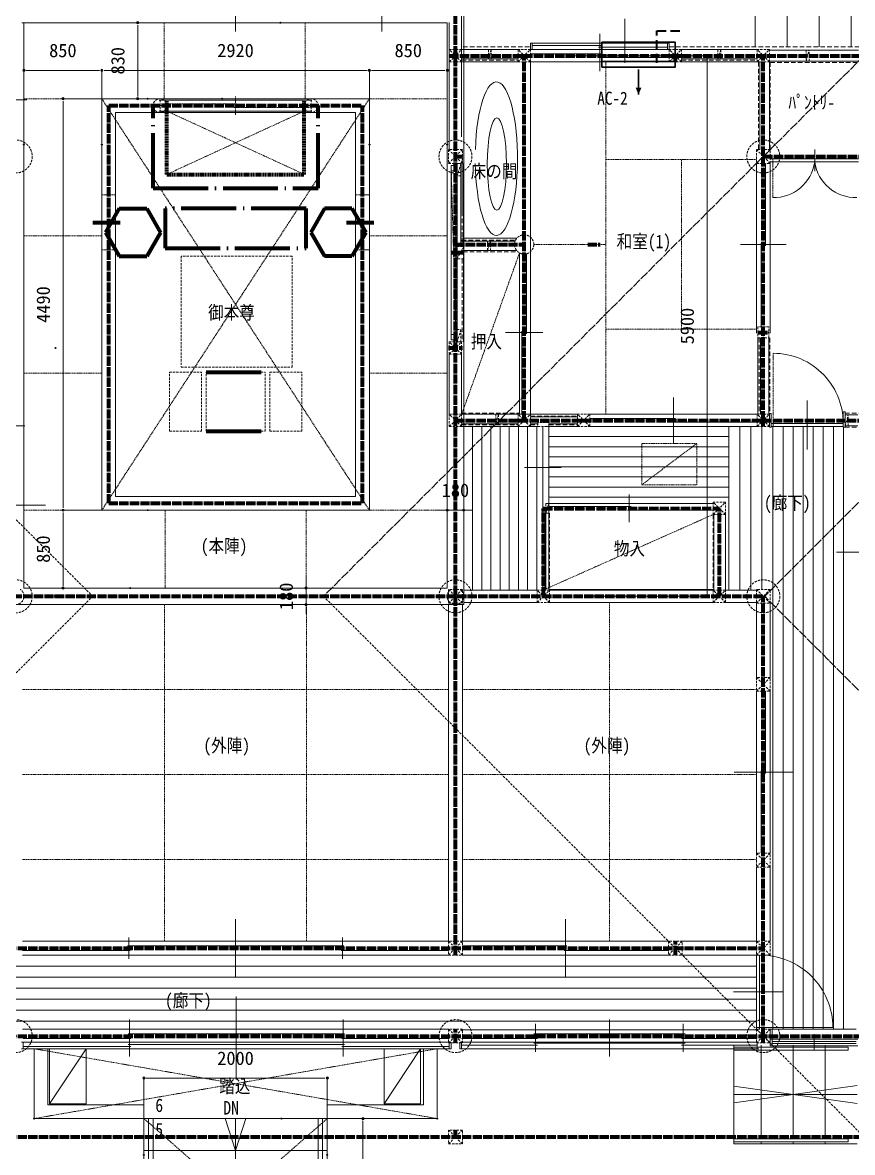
# Model space of a CAD drawing. Units: millimetres at full size. Extents: x -21029 to 20237, y -14043 to 14043.
# Drawn here: x -3823 to 5234, y -4640 to 7690 of the extents above; entities that cross this region are included whole.
import ezdxf
from ezdxf.enums import TextEntityAlignment as Align

# ---------------------------------------------------------------- set-up
doc = ezdxf.new("R2010")
doc.units = ezdxf.units.MM
doc.header["$LTSCALE"] = 50
doc.header["$PDMODE"] = 32
doc.header["$PDSIZE"] = 10
for name, pattern in [('DASHED2', [3, 2, -1]), ('DASHED_DOTTED', [9.25, 6, -1.5, 0.25, -1.5]), ('LONG_DASHED_DOTTED', [15.25, 12, -1.5, 0.25, -1.5]), ('USER1', [2.31, 2, -0.15, 0.01, -0.15]), ('USER12', [0.75, 0.5, -0.25]), ('USER13', [0.375, 0.25, -0.125]), ('USER14', [1.5, 1, -0.5])]:
    doc.linetypes.add(name, pattern=pattern)
for name, color, linetype, lineweight in [('0-2_KIJUN', 1, 'USER1', 80), ('0-3_KABE', 7, 'Continuous', 18), ('0-9_HARI', 7, 'Continuous', 15), ('0-C_TATEGU', 100, 'Continuous', 18), ('0-D_ZATU', 132, 'Continuous', 18), ('0-E_MOJI', 7, 'Continuous', 15), ('0-F_SETUBI', 7, 'Continuous', 18), ('1-0_KAGU', 7, 'Continuous', 18), ('1-1_SUNPO', 7, 'Continuous', 15), ('1-7_画層2', 7, 'DASHED_DOTTED', 80), ('1-8_LINE', 1, 'LONG_DASHED_DOTTED', 80), ('1-9_HASIRA', 7, 'USER12', 18), ('1-A_画層1', 7, 'USER12', 18), ('1-C_SIAGE', 7, 'USER14', 18), ('1-D_CONCRETE', 7, 'Continuous', 18), ('2-0_室内機', 6, 'Continuous', 30), ('2-2_冷媒配管', 3, 'Continuous', 20), ('2-3_ドレン配管', 5, 'DASHED2', 40), ('2-4_記号・文字', 6, 'Continuous', 30)]:
    doc.layers.add(name, color=color, linetype=linetype, lineweight=lineweight)
doc.layers.add('1-2_DEFPOINTS', color=7, linetype='Continuous')
doc.styles.add('ＭＳ ゴシック', font='')
doc.styles.get('ＭＳ ゴシック').set_extended_font_data('MS Gothic')

# ---------------------------------------------------------------- blocks, each defined once
blk = doc.blocks.new('_Dot')
at = {"layer": '0-9_HARI'}
for p, q in [((-0.5, 0), (-1, 0)), ((0.25, 0), (-0.25, 0))]:
    blk.add_line(p, q, dxfattribs=at)
blk.add_circle((0, 0), 0.25, dxfattribs=at)
blk = doc.blocks.new('D13')
at = {"layer": '1-1_SUNPO'}
for p, q in [((16410, 21270), (16410, 21580)), ((16460, 21580), (17210, 21580)), ((17260, 21270), (17260, 21580))]:
    blk.add_line(p, q, dxfattribs=at)
at = {"layer": '1-2_DEFPOINTS'}
for p in [(17260, 21580), (16410, 20770), (17260, 20770)]:
    blk.add_point(p, dxfattribs=at)
at = {"layer": '1-1_SUNPO', "xscale": 50, "yscale": 50, "rotation": 180}
blk.add_blockref('_Dot', (16410, 21580), dxfattribs=at)
at = {"layer": '1-1_SUNPO', "xscale": 50, "yscale": 50}
blk.add_blockref('_Dot', (17260, 21580), dxfattribs=at)
at = {"layer": '1-1_SUNPO', "style": 'ＭＳ ゴシック'}
blk.add_text('850', height=146.6, dxfattribs=at).set_placement((16685, 21680), align=Align.BOTTOM_LEFT)
blk = doc.blocks.new('D14')
at = {"layer": '1-1_SUNPO'}
for p, q in [((17260, 21270), (17260, 21580)), ((17310, 21580), (20130, 21580)), ((20180, 21270), (20180, 21580))]:
    blk.add_line(p, q, dxfattribs=at)
at = {"layer": '1-2_DEFPOINTS'}
for p in [(20180, 21580), (17260, 20770), (20180, 20770)]:
    blk.add_point(p, dxfattribs=at)
at = {"layer": '1-1_SUNPO', "xscale": 50, "yscale": 50, "rotation": 180}
blk.add_blockref('_Dot', (17260, 21580), dxfattribs=at)
at = {"layer": '1-1_SUNPO', "xscale": 50, "yscale": 50}
blk.add_blockref('_Dot', (20180, 21580), dxfattribs=at)
at = {"layer": '1-1_SUNPO', "style": 'ＭＳ ゴシック'}
blk.add_text('2920', height=146.6, dxfattribs=at).set_placement((18520, 21680), align=Align.BOTTOM_LEFT)
blk = doc.blocks.new('D15')
at = {"layer": '1-1_SUNPO'}
for p, q in [((20180, 21270), (20180, 21580)), ((20230, 21580), (20980, 21580)), ((21030, 21270), (21030, 21580))]:
    blk.add_line(p, q, dxfattribs=at)
at = {"layer": '1-2_DEFPOINTS'}
for p in [(21030, 21580), (20180, 20770), (21030, 20770)]:
    blk.add_point(p, dxfattribs=at)
at = {"layer": '1-1_SUNPO', "xscale": 50, "yscale": 50, "rotation": 180}
blk.add_blockref('_Dot', (20180, 21580), dxfattribs=at)
at = {"layer": '1-1_SUNPO', "xscale": 50, "yscale": 50}
blk.add_blockref('_Dot', (21030, 21580), dxfattribs=at)
at = {"layer": '1-1_SUNPO', "style": 'ＭＳ ゴシック'}
blk.add_text('850', height=146.6, dxfattribs=at).set_placement((20455, 21680), align=Align.BOTTOM_LEFT)
blk = doc.blocks.new('D16')
at = {"layer": '1-1_SUNPO'}
for p, q in [((17260, 16780), (16837.5, 16780)), ((16837.5, 15980), (16837.5, 16730)), ((17070, 15930), (16837.5, 15930))]:
    blk.add_line(p, q, dxfattribs=at)
at = {"layer": '1-2_DEFPOINTS'}
for p in [(16837.5, 16780), (17760, 16780), (17570, 15930)]:
    blk.add_point(p, dxfattribs=at)
at = {"layer": '1-1_SUNPO', "xscale": 50, "yscale": 50}
for p, rotation in [((16837.5, 16780), 90), ((16837.5, 15930), 270)]:
    blk.add_blockref('_Dot', p, dxfattribs=dict(at, rotation=rotation))
at = {"layer": '1-1_SUNPO', "style": 'ＭＳ ゴシック'}
blk.add_text('850', height=146.6, rotation=90, dxfattribs=at).set_placement((16737.5, 16205), align=Align.BOTTOM_LEFT)
blk = doc.blocks.new('D17')
at = {"layer": '1-1_SUNPO'}
for p, q in [((17260, 21270), (16837.5, 21270)), ((16837.5, 16830), (16837.5, 21220)), ((17260, 16780), (16837.5, 16780))]:
    blk.add_line(p, q, dxfattribs=at)
at = {"layer": '1-2_DEFPOINTS'}
for p in [(16837.5, 21270), (17760, 21270), (17760, 16780)]:
    blk.add_point(p, dxfattribs=at)
at = {"layer": '1-1_SUNPO', "xscale": 50, "yscale": 50}
for p, rotation in [((16837.5, 21270), 90), ((16837.5, 16780), 270)]:
    blk.add_blockref('_Dot', p, dxfattribs=dict(at, rotation=rotation))
at = {"layer": '1-1_SUNPO', "style": 'ＭＳ ゴシック'}
blk.add_text('4490', height=146.6, rotation=90, dxfattribs=at).set_placement((16737.5, 18825), align=Align.BOTTOM_LEFT)
blk = doc.blocks.new('D18')
at = {"layer": '1-1_SUNPO'}
for p, q in [((18708.66, 22100), (17651.16, 22100)), ((17651.16, 21320), (17651.16, 22050)), ((18073.66, 21270), (17651.16, 21270))]:
    blk.add_line(p, q, dxfattribs=at)
at = {"layer": '1-2_DEFPOINTS'}
for p in [(17651.16, 22100), (19208.66, 22100), (18573.66, 21270)]:
    blk.add_point(p, dxfattribs=at)
at = {"layer": '1-1_SUNPO', "xscale": 50, "yscale": 50}
for p, rotation in [((17651.16, 22100), 90), ((17651.16, 21270), 270)]:
    blk.add_blockref('_Dot', p, dxfattribs=dict(at, rotation=rotation))
at = {"layer": '1-1_SUNPO', "style": 'ＭＳ ゴシック'}
blk.add_text('830', height=146.6, rotation=90, dxfattribs=at).set_placement((17551.16, 21535), align=Align.BOTTOM_LEFT)
blk = doc.blocks.new('D33')
at = {"layer": '1-1_SUNPO'}
for p, q in [((16520, 9640), (16520, 8981)), ((16320, 9100), (16320, 8981)), ((16270, 8981), (16220, 8981)), ((16320, 8981), (16520, 8981)), ((16570, 8981), (16620, 8981))]:
    blk.add_line(p, q, dxfattribs=at)
at = {"layer": '1-2_DEFPOINTS'}
for p in [(16520, 10140), (16320, 9600), (16520, 8981)]:
    blk.add_point(p, dxfattribs=at)
at = {"layer": '1-1_SUNPO', "xscale": 50, "yscale": 50}
blk.add_blockref('_Dot', (16320, 8981), dxfattribs=at)
at = {"layer": '1-1_SUNPO', "xscale": 50, "yscale": 50, "rotation": 180}
blk.add_blockref('_Dot', (16520, 8981), dxfattribs=at)
at = {"layer": '1-1_SUNPO', "style": 'ＭＳ ゴシック'}
blk.add_text('200', height=146.6, dxfattribs=at).set_placement((16270, 9081), align=Align.BOTTOM_LEFT)
blk = doc.blocks.new('D34')
at = {"layer": '1-1_SUNPO'}
for p, q in [((16520, 9640), (16520, 8981)), ((20920, 9640), (20920, 8981)), ((16570, 8981), (20870, 8981))]:
    blk.add_line(p, q, dxfattribs=at)
at = {"layer": '1-2_DEFPOINTS'}
for p in [(16520, 10140), (20920, 10140), (20920, 8981)]:
    blk.add_point(p, dxfattribs=at)
at = {"layer": '1-1_SUNPO', "xscale": 50, "yscale": 50, "rotation": 180}
blk.add_blockref('_Dot', (16520, 8981), dxfattribs=at)
at = {"layer": '1-1_SUNPO', "xscale": 50, "yscale": 50}
blk.add_blockref('_Dot', (20920, 8981), dxfattribs=at)
at = {"layer": '1-1_SUNPO', "style": 'ＭＳ ゴシック'}
blk.add_text('4400', height=146.6, dxfattribs=at).set_placement((18520, 9081), align=Align.BOTTOM_LEFT)
blk = doc.blocks.new('D35')
at = {"layer": '1-1_SUNPO'}
for p, q in [((20920, 9640), (20920, 8981)), ((21120, 9100), (21120, 8981)), ((20870, 8981), (20820, 8981)), ((20920, 8981), (21120, 8981)), ((21170, 8981), (21220, 8981))]:
    blk.add_line(p, q, dxfattribs=at)
at = {"layer": '1-2_DEFPOINTS'}
for p in [(20920, 10140), (21120, 9600), (21120, 8981)]:
    blk.add_point(p, dxfattribs=at)
at = {"layer": '1-1_SUNPO', "xscale": 50, "yscale": 50}
blk.add_blockref('_Dot', (20920, 8981), dxfattribs=at)
at = {"layer": '1-1_SUNPO', "xscale": 50, "yscale": 50, "rotation": 180}
blk.add_blockref('_Dot', (21120, 8981), dxfattribs=at)
at = {"layer": '1-1_SUNPO', "style": 'ＭＳ ゴシック'}
blk.add_text('200', height=146.6, dxfattribs=at).set_placement((20870, 9081), align=Align.BOTTOM_LEFT)
blk = doc.blocks.new('D36')
at = {"layer": '1-1_SUNPO'}
for p, q in [((17720, 10242.86), (17720, 10581.49)), ((17770, 10581.49), (19670, 10581.49)), ((19720, 10242.86), (19720, 10581.49))]:
    blk.add_line(p, q, dxfattribs=at)
at = {"layer": '1-2_DEFPOINTS'}
for p in [(19720, 10581.49), (17720, 9742.86), (19720, 9742.86)]:
    blk.add_point(p, dxfattribs=at)
at = {"layer": '1-1_SUNPO', "xscale": 50, "yscale": 50, "rotation": 180}
blk.add_blockref('_Dot', (17720, 10581.49), dxfattribs=at)
at = {"layer": '1-1_SUNPO', "xscale": 50, "yscale": 50}
blk.add_blockref('_Dot', (19720, 10581.49), dxfattribs=at)
at = {"layer": '1-1_SUNPO', "style": 'ＭＳ ゴシック'}
blk.add_text('2000', height=146.6, dxfattribs=at).set_placement((18520, 10681.49), align=Align.BOTTOM_LEFT)
blk = doc.blocks.new('D39')
at = {"layer": '1-1_SUNPO'}
for p, q in [((15820, 11040), (15360, 11040)), ((15360, 10190), (15360, 10990)), ((16020, 10140), (15360, 10140))]:
    blk.add_line(p, q, dxfattribs=at)
at = {"layer": '1-2_DEFPOINTS'}
for p in [(15360, 11040), (16320, 11040), (16520, 10140)]:
    blk.add_point(p, dxfattribs=at)
at = {"layer": '1-1_SUNPO', "xscale": 50, "yscale": 50}
for p, rotation in [((15360, 11040), 90), ((15360, 10140), 270)]:
    blk.add_blockref('_Dot', p, dxfattribs=dict(at, rotation=rotation))
at = {"layer": '1-1_SUNPO', "style": 'ＭＳ ゴシック'}
blk.add_text('900', height=146.6, rotation=90, dxfattribs=at).set_placement((15260, 10440), align=Align.BOTTOM_LEFT)
blk = doc.blocks.new('D40')
at = {"layer": '0-E_MOJI'}
for p, q in [((19490, 15980), (19490, 16030)), ((18990, 15930), (19490, 15930)), ((19490, 15750), (19490, 15930)), ((18995, 15750), (19490, 15750)), ((19490, 15700), (19490, 15650))]:
    blk.add_line(p, q, dxfattribs=at)
at = {"layer": '1-2_DEFPOINTS'}
for p in [(19490, 15930), (19495, 15750)]:
    blk.add_point(p, dxfattribs=at)
at = {"layer": '0-E_MOJI', "xscale": 50, "yscale": 50}
for p, rotation in [((19490, 15930), 270), ((19490, 15750), 90)]:
    blk.add_blockref('_Dot', p, dxfattribs=dict(at, rotation=rotation))
at = {"layer": '0-E_MOJI', "style": 'ＭＳ ゴシック'}
blk.add_text('180', height=146.6, rotation=90, dxfattribs=at).set_placement((19390, 15690), align=Align.BOTTOM_LEFT)
blk = doc.blocks.new('D41')
at = {"layer": '0-E_MOJI'}
for p, q in [((21030, 17280), (21030, 16780)), ((21210, 17280), (21210, 16780)), ((20980, 16780), (20930, 16780)), ((21030, 16780), (21210, 16780)), ((21260, 16780), (21310, 16780))]:
    blk.add_line(p, q, dxfattribs=at)
at = {"layer": '1-2_DEFPOINTS'}
for p in [(21030, 16780), (21210, 16780)]:
    blk.add_point(p, dxfattribs=at)
at = {"layer": '0-E_MOJI', "xscale": 50, "yscale": 50}
blk.add_blockref('_Dot', (21030, 16780), dxfattribs=at)
at = {"layer": '0-E_MOJI', "xscale": 50, "yscale": 50, "rotation": 180}
blk.add_blockref('_Dot', (21210, 16780), dxfattribs=at)
at = {"layer": '0-E_MOJI', "style": 'ＭＳ ゴシック'}
blk.add_text('180', height=146.6, dxfattribs=at).set_placement((20970, 16880), align=Align.BOTTOM_LEFT)
blk = doc.blocks.new('D42')
at = {"layer": '0-E_MOJI'}
for p, q in [((22370, 21740), (23866.33, 21740)), ((23866.33, 15890), (23866.33, 21690)), ((22580, 15840), (23866.33, 15840))]:
    blk.add_line(p, q, dxfattribs=at)
at = {"layer": '1-2_DEFPOINTS'}
for p in [(21870, 21740), (23866.33, 21740), (22080, 15840)]:
    blk.add_point(p, dxfattribs=at)
at = {"layer": '0-E_MOJI', "xscale": 50, "yscale": 50}
for p, rotation in [((23866.33, 21740), 90), ((23866.33, 15840), 270)]:
    blk.add_blockref('_Dot', p, dxfattribs=dict(at, rotation=rotation))
at = {"layer": '0-E_MOJI', "style": 'ＭＳ ゴシック'}
blk.add_text('5900', height=146.6, rotation=90, dxfattribs=at).set_placement((23766.33, 18590), align=Align.BOTTOM_LEFT)
blk = doc.blocks.new('D43')
at = {"layer": '1-1_SUNPO'}
for p, q in [((19720, 10140), (20110.46, 10140)), ((20110.46, 8440), (20110.46, 10090)), ((19720, 8390), (20110.46, 8390))]:
    blk.add_line(p, q, dxfattribs=at)
at = {"layer": '1-2_DEFPOINTS'}
for p in [(19220, 10140), (20110.46, 10140), (19220, 8390)]:
    blk.add_point(p, dxfattribs=at)
at = {"layer": '1-1_SUNPO', "xscale": 50, "yscale": 50}
for p, rotation in [((20110.46, 10140), 90), ((20110.46, 8390), 270)]:
    blk.add_blockref('_Dot', p, dxfattribs=dict(at, rotation=rotation))
at = {"layer": '1-1_SUNPO', "style": 'ＭＳ ゴシック'}
blk.add_text('1750', height=146.6, rotation=90, dxfattribs=at).set_placement((20010.46, 9065), align=Align.BOTTOM_LEFT)
blk = doc.blocks.new('D61')
at = {"layer": '1-1_SUNPO'}
for p, q in [((16252.5, 18550), (15920.25, 18550)), ((15920.25, 15890), (15920.25, 18500)), ((16252.5, 15840), (15920.25, 15840))]:
    blk.add_line(p, q, dxfattribs=at)
at = {"layer": '1-2_DEFPOINTS'}
for p in [(15920.25, 18550), (16752.5, 18550), (16752.5, 15840)]:
    blk.add_point(p, dxfattribs=at)
at = {"layer": '1-1_SUNPO', "xscale": 50, "yscale": 50}
for p, rotation in [((15920.25, 18550), 90), ((15920.25, 15840), 270)]:
    blk.add_blockref('_Dot', p, dxfattribs=dict(at, rotation=rotation))
at = {"layer": '1-1_SUNPO', "style": 'ＭＳ ゴシック'}
blk.add_text('2710', height=146.6, rotation=90, dxfattribs=at).set_placement((15820.25, 16995), align=Align.BOTTOM_LEFT)

msp = doc.modelspace()

# ---------------------------------------------------------------- linework, layer by layer
at = {"layer": '0-2_KIJUN'}
for p, q in [((901.98, -2486.15), (901.98, 8658.85)), ((834.48, 7328.85), (9061.98, 7328.85)), ((1584.48, 7328.85), (1719.48, 7328.85)), ((1651.98, 3348.85), (1651.98, 7328.85)), ((3234.48, 7328.85), (3369.48, 7328.85)), ((3301.98, 7261.35), (3301.98, 7328.85)), ((4194.48, 7328.85), (4329.48, 7328.85)), ((4261.98, 3348.85), (4261.98, 7328.85)), ((-2883.02, 6783.85), (-113.02, 6783.85)), ((-2883.02, 2443.85), (-2883.02, 6783.85)), ((-113.02, 2443.85), (-113.02, 6783.85)), ((901.98, 6228.85), (976.98, 6228.85)), ((4261.98, 6228.85), (5361.98, 6228.85)), ((990.99, 5178.85), (855.99, 5178.85)), ((901.98, 5268.85), (1651.98, 5268.85)), ((2345.69, 5268.85), (2480.69, 5268.85)), ((4201.98, 4308.85), (4321.98, 4308.85)), ((4201.98, 4308.85), (4261.98, 4308.85)), ((826.98, 4138.85), (976.98, 4138.85)), ((901.98, 3348.85), (9061.98, 3348.85)), ((1559.48, 3348.85), (1694.48, 3348.85)), ((2234.48, 3348.85), (2369.48, 3348.85)), ((4194.48, 3348.85), (4329.48, 3348.85)), ((4261.98, 3281.35), (4261.98, 3416.35)), ((-2883.02, 2443.85), (-113.02, 2443.85)), ((3781.98, 1428.85), (3781.98, 2388.85)), ((-7858.02, 1428.85), (4261.98, 1428.85)), ((4261.98, -3371.15), (4261.98, 1428.85)), ((3301.98, -2486.15), (3301.98, -2336.15)), ((-8958.02, -2411.15), (4261.98, -2411.15)), ((901.98, -3446.15), (901.98, -3296.15)), ((4261.98, -3371.15), (4261.98, -3296.15)), ((4261.98, -3446.15), (4261.98, -3296.15)), ((-8958.02, -3371.15), (5361.98, -3371.15)), ((901.98, -4471.15), (901.98, -4396.15)), ((-8958.02, -4471.15), (5361.98, -4471.15))]:
    msp.add_line(p, q, dxfattribs=at)
msp.add_lwpolyline([(1861.98, 1428.85), (1861.98, 2388.85), (3781.98, 2388.85)], dxfattribs=at)
at = {"layer": '0-3_KABE'}
for p, q in [((969.48, 7831.35), (969.48, 6443.85)), ((834.48, 7691.35), (834.48, 6303.85)), ((969.48, 7396.35), (1584.48, 7396.35)), ((969.48, 7293.85), (1584.48, 7293.85)), ((3369.48, 7396.35), (4194.48, 7396.35)), ((3369.48, 7293.85), (4194.48, 7293.85)), ((5301.98, 7388.85), (4329.48, 7388.85)), ((969.48, 7261.35), (1584.48, 7261.35)), ((3369.48, 7261.35), (4194.48, 7261.35)), ((4224.48, 7261.35), (4224.48, 6303.85)), ((5301.98, 7268.85), (4329.48, 7268.85)), ((4329.48, 7261.35), (4329.48, 6303.85)), ((-2330.94, 6843.85), (-665.1, 6843.85)), ((-2330.94, 6723.85), (-665.1, 6723.85)), ((918.99, 6151.35), (918.99, 4206.35)), ((960.99, 6151.35), (960.99, 5246.35)), ((990.99, 6151.35), (990.99, 5246.35)), ((969.48, 5336.35), (1571.55, 5336.35)), ((969.48, 5303.85), (1552.99, 5303.85)), ((969.48, 5201.35), (1571.55, 5201.35)), ((990.99, 5111.35), (990.99, 4206.35)), ((4231.98, 4248.85), (4231.98, 3416.35)), ((4321.98, 4248.85), (4321.98, 3416.35)), ((834.48, 4071.35), (834.48, 3416.35)), ((969.48, 4071.35), (969.48, 3416.35)), ((969.48, 3416.35), (1744.48, 3416.35)), ((969.48, 3416.35), (2234.48, 3416.35)), ((1719.48, 3386.35), (2234.48, 3386.35)), ((5189.48, 3408.85), (5294.48, 3408.85)), ((969.48, 3311.35), (1584.48, 3311.35)), ((969.48, 3281.35), (1744.48, 3281.35)), ((969.48, 3281.35), (1801.98, 3281.35)), ((1719.48, 3311.35), (1801.98, 3311.35)), ((1871.98, 3281.35), (2234.48, 3281.35)), ((1921.98, 3311.35), (2234.48, 3311.35)), ((5189.48, 3288.85), (5294.48, 3288.85)), ((1875.73, 2336.35), (1875.73, 1496.35)), ((1886.98, 2336.35), (1886.98, 1496.35)), ((1921.98, 2336.35), (1921.98, 1496.35)), ((3720.48, 2321.35), (3720.48, 1496.35)), ((3849.48, 2321.35), (3849.48, 1496.35)), ((1927.98, 1503.85), (3714.48, 1503.85)), ((1929.48, 1496.35), (3714.48, 1496.35)), ((3849.48, 1496.35), (4186.98, 1496.35)), ((1929.48, 1361.35), (3714.48, 1361.35)), ((3849.48, 1361.35), (4186.98, 1361.35)), ((4186.98, 543.85), (4186.98, 1353.85)), ((4336.98, 543.85), (4336.98, 1353.85)), ((4186.98, -1526.15), (4186.98, -2336.15)), ((4336.98, -1526.15), (4336.98, -2336.15)), ((4186.98, -2336.15), (3376.98, -2336.15)), ((4186.98, -2486.15), (3376.98, -2486.15))]:
    msp.add_line(p, q, dxfattribs=at)
at = {"layer": '0-C_TATEGU'}
for p, q in [((-1498.02, 7918.85), (-1498.02, 7591.35)), ((98.23, 7918.85), (98.23, 7591.35)), ((2476.98, 7161.35), (2476.98, 7566.35)), ((1719.48, 7396.35), (1719.48, 7466.35)), ((3234.48, 7466.35), (1719.48, 7466.35)), ((1739.48, 7396.35), (1739.48, 7466.35)), ((2491.98, 7441.35), (1739.48, 7441.35)), ((3214.48, 7421.35), (2461.98, 7421.35)), ((3214.48, 7396.35), (3214.48, 7466.35)), ((3234.48, 7396.35), (3234.48, 7466.35)), ((3234.48, 7396.35), (1719.48, 7396.35)), ((1719.48, 7348.85), (2496.98, 7348.85)), ((2456.98, 7308.85), (3234.48, 7308.85)), ((-3778.01, 6845.35), (-4278.01, 6845.35)), ((4823.23, 6303.85), (4823.23, 6068.85)), ((4344.48, 6203.85), (5301.98, 6203.85)), ((4344.48, 6168.85), (5301.98, 6168.85)), ((4286.98, 5253.85), (4286.98, 6153.85)), ((4011.98, 5268.85), (4511.98, 5268.85)), ((4236.98, 4376.35), (4236.98, 5283.85)), ((1676.98, 4293.85), (1676.98, 5166.87)), ((1626.98, 3416.35), (1626.98, 4323.85)), ((1449.48, 4308.85), (1854.48, 4308.85)), ((3281.98, 3098.85), (3281.98, 3598.85)), ((4741.98, 3031.35), (4741.98, 3566.35)), ((2369.48, 3368.85), (3301.98, 3368.85)), ((-3998.02, 3288.02), (-3798.02, 3288.02)), ((1856.98, 2388.85), (1856.98, 3281.35)), ((3261.98, 3328.85), (4194.48, 3328.85)), ((4349.48, 3316.35), (5134.48, 3316.35)), ((4349.48, 3281.35), (4349.48, 3316.35)), ((4349.48, 3281.35), (5134.48, 3281.35)), ((4369.48, 3281.35), (4369.48, 3316.35)), ((2056.98, 2835.1), (1656.98, 2835.1)), ((2798.86, 2238.85), (2798.86, 2538.85)), ((-4223.02, 2422.02), (-3573.02, 2422.02)), ((1921.98, 2408.85), (2818.86, 2408.85)), ((2778.86, 2368.85), (3721.98, 2368.85)), ((5661.98, 1908.85), (5061.98, 1908.85)), ((4286.98, 393.85), (4286.98, -506.15)), ((3944.47, -491.15), (4579.47, -491.15)), ((4236.98, -476.15), (4236.98, -1376.15)), ((-1498.02, -2093.64), (-1498.02, -2728.64)), ((2101.98, -2093.64), (2101.98, -2728.64)), ((-2664.27, -2293.64), (-2664.27, -2528.64)), ((-331.77, -2293.64), (-331.77, -2528.64)), ((-2649.27, -2436.14), (-3823.02, -2436.14)), ((-316.77, -2386.14), (-2679.27, -2386.14)), ((826.98, -2436.14), (-346.77, -2436.14)), ((2116.98, -2386.14), (976.98, -2386.14)), ((3226.98, -2436.14), (2086.98, -2436.14)), ((4186.98, -3296.15), (4186.98, -2478.65)), ((4221.98, -3296.15), (4221.98, -2486.15)), ((-1490.52, -2938.65), (-1490.52, -3843.65)), ((4471.98, -2887.4), (3936.98, -2887.4)), ((-2656.77, -3188.65), (-2656.77, -3593.65)), ((-324.27, -3188.65), (-324.27, -3593.65)), ((2581.98, -3188.64), (2581.98, -3593.64)), ((1775.73, -3238.64), (1775.73, -3543.64)), ((3388.23, -3238.64), (3388.23, -3543.64)), ((3388.23, -3238.64), (3388.23, -3543.64)), ((4186.98, -3277.99), (5021.32, -3277.99)), ((854.48, -3438.65), (-3835.52, -3438.65)), ((-2641.77, -3396.15), (-3815.52, -3396.15)), ((-3815.52, -3438.65), (-3815.52, -3508.65)), ((-309.27, -3346.15), (-2671.77, -3346.15)), ((834.48, -3396.15), (-339.27, -3396.15)), ((834.48, -3438.65), (834.48, -3508.65)), ((854.48, -3438.65), (854.48, -3508.65)), ((949.48, -3438.65), (949.48, -3508.65)), ((1795.73, -3396.14), (969.48, -3396.14)), ((4194.48, -3438.65), (969.48, -3438.65)), ((969.48, -3438.65), (969.48, -3508.65)), ((3408.23, -3346.14), (1755.73, -3346.14)), ((3408.23, -3448.64), (1755.73, -3448.64)), ((4194.48, -3396.14), (3368.23, -3396.14)), ((4194.48, -3438.65), (4194.48, -3508.65)), ((4336.98, -3406.15), (5294.48, -3406.15)), ((4336.98, -3476.15), (4336.98, -3406.15)), ((4356.98, -3476.15), (4356.98, -3406.15)), ((4356.98, -3431.15), (5274.48, -3431.15)), ((4356.98, -3451.15), (5274.48, -3451.15)), ((4815.73, -3521.15), (4815.73, -3351.15)), ((854.48, -3508.65), (-3835.52, -3508.65)), ((-2641.77, -3483.65), (-3815.52, -3483.65)), ((-309.27, -3463.65), (-2671.77, -3463.65)), ((834.48, -3483.65), (-339.27, -3483.65)), ((4214.48, -3508.65), (949.48, -3508.65)), ((1795.73, -3468.64), (969.48, -3468.64)), ((4194.48, -3468.64), (3368.23, -3468.64)), ((4336.98, -3476.15), (5294.48, -3476.15))]:
    msp.add_line(p, q, dxfattribs=at)
at = {"layer": '0-C_TATEGU', "linetype": 'USER13'}
for p, q in [((-2308.02, 6803.85), (-1483.02, 6803.85)), ((-1498.02, 6883.85), (-1498.02, 6683.85)), ((-1513.02, 6763.85), (-688.02, 6763.85)), ((4364.49, 6203.85), (4364.49, 5780.11)), ((4369.48, 3316.35), (4369.48, 4081.35)), ((1856.98, 2388.85), (1856.98, 1496.35))]:
    msp.add_line(p, q, dxfattribs=at)
at = {"layer": '0-C_TATEGU'}
for centre, radius, start, end in [((4374.04, 6233.88), 453.88, 268.7938, 351.76277), ((5272.42, 6233.88), 453.87, 188.2372, 271.20667), ((4369.48, 3316.35), 765, 357.37771, 90), ((4228.35, -3279.09), 792.97, 0.07964, 90.4602)]:
    msp.add_arc(centre, radius, start, end, dxfattribs=at)
at = {"layer": '0-D_ZATU'}
for p, q in [((991.98, 1338.85), (991.98, 8658.85)), ((-3830.52, 7688.85), (811.98, 7688.85)), ((-3808.02, 1518.85), (-3808.02, 7688.85)), ((811.98, 1518.85), (811.98, 7688.85)), ((1719.48, 7261.35), (3234.48, 7261.35)), ((1719.48, 3416.35), (1719.48, 7261.35)), ((-2958.02, 2368.85), (-2958.02, 6858.85)), ((-2958.02, 6858.85), (-38.02, 6858.85)), ((-2808.02, 6708.85), (-188.02, 6708.85)), ((-2808.02, 2518.85), (-2808.02, 6708.85)), ((-188.02, 2518.85), (-188.02, 6708.85)), ((4186.98, 4301.35), (4186.98, 6153.85)), ((4336.98, 4301.35), (4336.98, 6153.85)), ((1599.48, 3416.35), (1599.48, 5177.92)), ((4201.98, 3416.35), (4201.98, 4248.85)), ((2369.48, 3416.35), (4194.48, 3416.35)), ((1088.86, 3281.35), (1088.86, 1496.35)), ((1188.86, 3281.35), (1188.86, 1496.35)), ((1288.86, 3281.35), (1288.86, 1496.35)), ((1388.86, 3281.35), (1388.86, 1496.35)), ((1488.86, 3281.35), (1488.86, 1496.35)), ((1588.86, 3281.35), (1588.86, 1496.35)), ((1688.86, 3281.35), (1688.86, 1496.35)), ((1788.86, 3281.35), (1788.86, 1496.35)), ((1921.98, 2441.35), (1921.98, 3281.35)), ((2369.48, 3281.35), (4194.48, 3281.35)), ((3886.98, 1496.35), (3886.98, 3281.35)), ((4006.98, 1496.35), (4006.98, 3281.35)), ((4126.98, 1496.35), (4126.98, 3281.35)), ((4246.98, 1503.85), (4246.98, 3281.35)), ((4366.98, -3296.15), (4366.98, 3281.35)), ((4476.98, -3296.15), (4476.98, 3281.35)), ((4586.98, -3296.15), (4586.98, 3281.35)), ((4696.98, -3296.15), (4696.98, 3281.35)), ((4806.98, -3296.15), (4806.98, 3281.35)), ((4916.98, -3296.15), (4916.98, 3281.35)), ((5026.98, -3296.15), (5026.98, 3281.35)), ((5136.98, -3296.15), (5136.98, 3273.85)), ((1921.98, 3171.35), (3886.98, 3171.35)), ((1921.98, 3061.35), (3886.98, 3061.35)), ((1921.98, 2951.35), (3886.98, 2951.35)), ((1921.98, 2841.35), (3886.98, 2841.35)), ((1921.98, 2731.35), (3886.98, 2731.35)), ((1921.98, 2621.35), (3886.98, 2621.35)), ((-2808.02, 2518.85), (-188.02, 2518.85)), ((1921.98, 2511.35), (3886.98, 2511.35)), ((1886.98, 2441.35), (3721.98, 2441.35)), ((-3808.02, 1518.85), (811.98, 1518.85)), ((1794.48, 1496.35), (991.98, 1496.35)), ((1794.48, 1361.35), (991.98, 1361.35)), ((-3988.02, 1338.85), (991.98, 1338.85)), ((826.98, -2336.15), (826.98, 1338.85)), ((976.98, -2336.14), (976.98, 1338.85)), ((4186.98, -1376.15), (4186.98, 393.85)), ((4336.98, -1376.15), (4336.98, 393.85)), ((-3823.02, -2336.15), (826.98, -2336.15)), ((-3823.02, -2336.15), (826.98, -2336.15)), ((976.98, -2336.14), (3226.98, -2336.14)), ((-3823.02, -2486.14), (826.98, -2486.14)), ((-3823.02, -2486.15), (826.98, -2486.15)), ((976.98, -2486.14), (3226.98, -2486.14)), ((-7183.02, -2606.14), (4186.98, -2606.14)), ((-7183.02, -2726.14), (4186.98, -2726.14)), ((-7183.02, -2846.14), (4186.98, -2846.14)), ((-7183.02, -2966.14), (4186.98, -2966.14)), ((-7183.02, -3086.14), (4186.98, -3086.14)), ((-7183.02, -3206.14), (4186.98, -3206.14)), ((-3823.01, -3296.15), (826.98, -3296.15)), ((969.48, -3303.65), (4194.48, -3303.65)), ((5274.48, -3296.15), (4336.98, -3296.15)), ((-3698.02, -4271.15), (-3698.02, -3508.65)), ((-3548.02, -4121.15), (-3548.02, -3508.65)), ((551.98, -4121.15), (551.98, -3508.65)), ((701.98, -4271.15), (701.98, -3508.65)), ((5186.98, -3491.15), (3941.98, -3491.15)), ((5186.98, -3526.15), (3941.98, -3526.15)), ((5186.98, -3526.15), (5186.98, -3491.15)), ((-3548.02, -4121.15), (-2498.02, -4121.15)), ((-2498.02, -4121.15), (-2498.02, -6021.15)), ((-498.02, -4121.15), (551.98, -4121.15)), ((-498.02, -4121.15), (-498.02, -6021.15)), ((-3698.02, -4271.15), (701.98, -4271.15)), ((-2448.02, -4271.15), (-2448.02, -5938.11)), ((-2398.02, -4271.15), (-2398.02, -5938.11)), ((-1498.02, -4621.15), (-1610.15, -4271.15)), ((-1498.02, -4271.15), (-1498.02, -6021.15)), ((-1498.02, -4621.15), (-1385.88, -4271.15)), ((-598.02, -4271.15), (-598.02, -5938.11)), ((-548.02, -4271.15), (-548.02, -5938.11)), ((5186.98, -4491.15), (3941.98, -4491.15)), ((5186.98, -4526.15), (3941.98, -4526.15)), ((5186.98, -4491.15), (5186.98, -4526.15)), ((-2498.02, -4621.15), (-498.02, -4621.15))]:
    msp.add_line(p, q, dxfattribs=at)
at = {"layer": '0-D_ZATU', "linetype": 'USER13'}
for p, q in [((-2279.27, 7688.85), (-2279.27, 6858.85)), ((-739.27, 7688.85), (-739.27, 6858.85)), ((2544.48, 3416.35), (2544.48, 7261.35)), ((-3808.02, 6858.85), (811.98, 6858.85)), ((-2958.02, 2368.85), (-38.02, 6858.85)), ((-38.02, 2368.85), (-2958.02, 6858.85)), ((2544.48, 6195.1), (4194.48, 6195.1)), ((3369.48, 4342.6), (3369.48, 6195.1)), ((-2958.02, 5808.85), (-2808.02, 5808.85)), ((-188.02, 5808.85), (-38.02, 5808.85)), ((-3808.02, 5362.19), (-2958.02, 5362.19)), ((-38.02, 5362.19), (811.98, 5362.19)), ((-2958.02, 5208.85), (-2808.02, 5208.85)), ((-188.02, 5208.85), (-38.02, 5208.85)), ((1756.98, 5268.85), (2544.48, 5268.85)), ((969.48, 3416.35), (1601.21, 5176.94)), ((2544.48, 4342.6), (4194.48, 4342.6)), ((-3808.02, 3865.52), (-2958.02, 3865.52)), ((-38.02, 3865.52), (811.98, 3865.52)), ((2934.57, 2645.65), (3534.57, 3095.65)), ((-3808.02, 2368.85), (811.98, 2368.85)), ((-2268.02, 1518.85), (-2268.02, 2368.85)), ((-728.02, 1518.85), (-728.02, 2368.85)), ((1875.73, 1503.85), (3714.48, 2321.35)), ((-2273.02, -2336.15), (-2273.02, 1338.86)), ((-723.02, -2336.15), (-723.02, 1338.86)), ((2581.98, -2336.14), (2581.98, 1353.85)), ((-3823.02, 410.86), (826.98, 410.87)), ((976.98, 410.85), (4186.98, 410.86)), ((-3823.02, -517.14), (826.98, -517.13)), ((976.98, -517.15), (4186.98, -517.14)), ((-3823.02, -1445.14), (826.98, -1445.13)), ((976.98, -1445.15), (4186.98, -1445.14)), ((-3698.02, -4271.15), (701.98, -3508.65)), ((701.98, -4271.15), (-3698.02, -3508.65)), ((-2498.02, -6021.15), (-498.02, -4271.15)), ((-498.02, -6021.15), (-2498.02, -4271.15))]:
    msp.add_line(p, q, dxfattribs=at)
at = {"layer": '0-D_ZATU'}
msp.add_lwpolyline([(-2958.02, 2368.85), (-38.02, 2368.85), (-38.02, 6858.85)], dxfattribs=at)
for points in [[(4329.48, 3273.85), (4349.48, 3273.85), (4349.48, 3423.85), (4329.48, 3423.85)], [(5134.48, 3273.85), (5154.48, 3273.85), (5154.48, 3440.85), (5134.48, 3440.85)], [(4336.98, -3406.15), (4356.98, -3406.15), (4356.98, -3296.15), (4336.98, -3296.15)]]:
    msp.add_lwpolyline(points, close=True, dxfattribs=at)
at = {"layer": '0-D_ZATU', "linetype": 'USER13'}
msp.add_lwpolyline([(2934.57, 2645.65), (3534.57, 2645.65), (3534.57, 3095.65), (2934.57, 3095.65)], close=True, dxfattribs=at)
at = {"layer": '0-D_ZATU'}
msp.add_ellipse((1348.46, 6205.36), major_axis=(0, 837.71), ratio=0.275472, start_param=1.63231901, end_param=7.73613356, dxfattribs=at)
msp.add_ellipse((1353.93, 6146.93), major_axis=(0, -504.41), ratio=0.207423, dxfattribs=at)
at = {"layer": '0-E_MOJI', "lineweight": 18}
msp.add_line((811.98, 2368.85), (1049.46, 2368.85), dxfattribs=at)
at = {"layer": '0-F_SETUBI'}
msp.add_solid([(-2261.21, -161.15), (-2261.21, -161.15), (-2261.21, -161.15)], dxfattribs=at)
at = {"layer": '1-0_KAGU'}
for p, q in [((855.99, 6131.35), (855.99, 6071.35)), ((905.99, 6131.35), (855.99, 6131.35)), ((855.99, 6071.35), (855.99, 4226.35)), ((905.99, 6071.35), (855.99, 6071.35)), ((905.99, 6131.35), (905.99, 6071.35)), ((905.99, 6071.35), (905.99, 4226.35)), ((905.99, 4286.35), (855.99, 4286.35)), ((905.99, 4226.35), (855.99, 4226.35)), ((905.99, 4226.35), (855.99, 4226.35)), ((-3530.52, -4110.49), (-3130.52, -3510.49)), ((121.92, -4110.49), (521.92, -3510.49))]:
    msp.add_line(p, q, dxfattribs=at)
at = {"layer": '1-0_KAGU', "linetype": 'USER13'}
msp.add_line((905.99, 4286.35), (855.99, 6071.35), dxfattribs=at)
at = {"layer": '1-0_KAGU'}
for points in [[(-3530.52, -4110.49), (-3130.52, -4110.49), (-3130.52, -3510.49), (-3530.52, -3510.49)], [(121.92, -4110.49), (521.92, -4110.49), (521.92, -3510.49), (121.92, -3510.49)]]:
    msp.add_lwpolyline(points, close=True, dxfattribs=at)
at = {"layer": '1-7_画層2', "color": 2, "linetype": 'USER1', "lineweight": 25}
for p in [(10036.98, 7188.85), (10036.98, -4331.15)]:
    msp.add_line(p, (4276.98, 1428.85), dxfattribs=at)
at = {"layer": '1-7_画層2', "color": 1}
for p, q in [((-3058.02, 5508.85), (-2708.02, 5508.85)), ((-288.02, 5508.85), (61.98, 5508.85))]:
    msp.add_line(p, q, dxfattribs=at)
at = {"layer": '1-8_LINE'}
for p, q in [((-2398.02, 5883.85), (-2398.02, 6783.85)), ((-598.02, 5883.85), (-598.02, 6783.85)), ((-2398.02, 5883.85), (-598.02, 5883.85)), ((-2768.02, 5660.1), (-2918.02, 5400.3)), ((-2768.02, 5660.1), (-2468.02, 5660.1)), ((-2468.02, 5660.1), (-2318.02, 5400.3)), ((-528.02, 5660.1), (-678.02, 5400.3)), ((-228.02, 5660.1), (-528.02, 5660.1)), ((-228.02, 5660.1), (-78.02, 5400.3)), ((-2918.02, 5400.3), (-2768.02, 5140.49)), ((-2318.02, 5400.3), (-2468.02, 5140.49)), ((-678.02, 5400.3), (-528.02, 5140.49)), ((-78.02, 5400.3), (-228.02, 5140.49)), ((-2768.02, 5140.49), (-2468.02, 5140.49)), ((-228.02, 5140.49), (-528.02, 5140.49)), ((-1820.52, 3875.1), (-1175.52, 3875.1)), ((-1820.52, 3230.1), (-1175.52, 3230.1))]:
    msp.add_line(p, q, dxfattribs=at)
at = {"layer": '1-8_LINE', "linetype": 'USER13'}
for p, q in [((-2248.02, 6033.85), (-2248.02, 6843.85)), ((-748.02, 6033.85), (-748.02, 6843.85)), ((-2248.02, 6033.85), (-748.02, 6033.85))]:
    msp.add_line(p, q, dxfattribs=at)
at = {"layer": '1-8_LINE'}
msp.add_lwpolyline([(-2268.02, 5230.1), (-728.02, 5230.1), (-728.02, 5660.1), (-2268.02, 5660.1)], close=True, dxfattribs=at)
at = {"layer": '1-9_HASIRA'}
for p, q in [((969.48, 7261.35), (834.48, 7396.35)), ((834.48, 7261.35), (969.48, 7396.35)), ((1291.98, 7396.35), (1261.98, 7293.85)), ((1584.48, 7261.35), (1719.48, 7396.35)), ((1719.48, 7261.35), (1584.48, 7396.35)), ((3234.48, 7261.35), (3369.48, 7396.35)), ((3369.48, 7261.35), (3234.48, 7396.35)), ((3796.98, 7396.35), (3766.98, 7293.85)), ((4329.48, 7261.35), (4194.48, 7396.35)), ((4194.48, 7261.35), (4329.48, 7396.35)), ((4730.73, 7268.85), (4760.73, 7388.85)), ((-2398.02, 6783.85), (-2248.02, 6783.85)), ((-2323.02, 6708.85), (-2323.02, 6858.85)), ((-748.02, 6783.85), (-598.02, 6783.85)), ((-673.02, 6708.85), (-673.02, 6858.85)), ((976.98, 6153.85), (826.98, 6303.85)), ((826.98, 6153.85), (976.98, 6303.85)), ((4186.98, 6153.85), (4336.98, 6303.85)), ((4336.98, 6153.85), (4186.98, 6303.85)), ((4186.98, 6153.85), (4336.98, 6303.85)), ((918.99, 6016.35), (960.99, 6151.35)), ((1252.65, 5201.35), (1282.65, 5303.85)), ((918.99, 5111.35), (990.99, 5246.35)), ((918.99, 4206.35), (960.99, 4341.35)), ((4261.98, 4368.85), (4261.98, 4248.85)), ((834.48, 4071.35), (969.48, 4206.35)), ((969.48, 4071.35), (834.48, 4206.35)), ((4201.98, 4308.85), (4321.98, 4308.85)), ((-2220.52, 3230.1), (-2220.52, 3875.1)), ((-2220.52, 3875.1), (-1870.52, 3875.1)), ((-1870.52, 3230.1), (-1870.52, 3875.1)), ((-1820.52, 3230.1), (-1820.52, 3875.1)), ((-1820.52, 3875.1), (-1175.52, 3875.1)), ((-1175.52, 3230.1), (-1175.52, 3875.1)), ((-1125.52, 3875.1), (-775.52, 3875.1)), ((-1125.52, 3230.1), (-1125.52, 3875.1)), ((-775.52, 3230.1), (-775.52, 3875.1)), ((834.48, 3281.35), (969.48, 3416.35)), ((969.48, 3281.35), (834.48, 3416.35)), ((1371.98, 3416.35), (1341.98, 3311.35)), ((1719.48, 3281.35), (1584.48, 3416.35)), ((1584.48, 3281.35), (1719.48, 3416.35)), ((2234.48, 3281.35), (2369.48, 3416.35)), ((2369.48, 3281.35), (2234.48, 3416.35)), ((4194.48, 3281.35), (4329.48, 3416.35)), ((4329.48, 3281.35), (4194.48, 3416.35)), ((5154.48, 3288.85), (5189.48, 3408.85)), ((-2220.52, 3230.1), (-1870.52, 3230.1)), ((-1820.52, 3230.1), (-1175.52, 3230.1)), ((-1125.52, 3230.1), (-775.52, 3230.1)), ((1886.98, 2336.35), (1921.98, 2441.35)), ((3714.48, 2321.35), (3849.48, 2456.35)), ((3849.48, 2321.35), (3714.48, 2456.35)), ((976.98, 1353.85), (826.98, 1503.85)), ((826.98, 1353.85), (976.98, 1503.85)), ((1794.48, 1361.35), (1929.48, 1496.35)), ((1929.48, 1361.35), (1794.48, 1496.35)), ((3849.48, 1361.35), (3714.48, 1496.35)), ((3714.48, 1361.35), (3849.48, 1496.35)), ((4186.98, 1353.85), (4336.98, 1503.85)), ((4336.98, 1353.85), (4186.98, 1503.85)), ((4336.98, 393.85), (4186.98, 543.85)), ((4186.98, 393.85), (4336.98, 543.85)), ((4186.98, -1526.15), (4336.98, -1376.15)), ((4336.98, -1526.15), (4186.98, -1376.15)), ((826.98, -2486.15), (976.98, -2336.15)), ((976.98, -2486.15), (826.98, -2336.15)), ((3226.98, -2486.15), (3376.98, -2336.15)), ((3376.98, -2486.15), (3226.98, -2336.15)), ((4336.98, -2486.15), (4186.98, -2336.15)), ((4186.98, -2486.15), (4336.98, -2336.15)), ((826.98, -3446.15), (976.98, -3296.15)), ((976.98, -3446.15), (826.98, -3296.15)), ((4336.98, -3446.15), (4186.98, -3296.15)), ((4186.98, -3446.15), (4336.98, -3296.15)), ((976.98, -4546.15), (826.98, -4396.15)), ((826.98, -4546.15), (976.98, -4396.15))]:
    msp.add_line(p, q, dxfattribs=at)
at = {"layer": '1-9_HASIRA', "linetype": 'USER13'}
for p, q in [((-2248.02, 6033.85), (-748.02, 6723.85)), ((-748.02, 6033.85), (-2248.02, 6723.85))]:
    msp.add_line(p, q, dxfattribs=at)
at = {"layer": '1-9_HASIRA'}
for points in [[(834.48, 7261.35), (969.48, 7261.35), (969.48, 7396.35), (834.48, 7396.35)], [(1291.98, 7293.85), (1261.98, 7293.85), (1261.98, 7396.35), (1291.98, 7396.35)], [(1584.48, 7261.35), (1719.48, 7261.35), (1719.48, 7396.35), (1584.48, 7396.35)], [(3234.48, 7261.35), (3369.48, 7261.35), (3369.48, 7396.35), (3234.48, 7396.35)], [(3796.98, 7293.85), (3766.98, 7293.85), (3766.98, 7396.35), (3796.98, 7396.35)], [(4194.48, 7261.35), (4329.48, 7261.35), (4329.48, 7396.35), (4194.48, 7396.35)], [(4760.73, 7388.85), (4730.73, 7388.85), (4730.73, 7268.85), (4760.73, 7268.85)], [(826.98, 6153.85), (976.98, 6153.85), (976.98, 6303.85), (826.98, 6303.85)], [(4186.98, 6153.85), (4336.98, 6153.85), (4336.98, 6303.85), (4186.98, 6303.85)], [(960.99, 6016.35), (918.99, 6016.35), (918.99, 6151.35), (960.99, 6151.35)], [(1282.65, 5303.85), (1252.65, 5303.85), (1252.65, 5201.35), (1282.65, 5201.35)], [(990.99, 5111.35), (918.99, 5111.35), (918.99, 5246.35), (990.99, 5246.35)], [(-2092.27, 3930.93), (-882.27, 3930.93), (-882.27, 5140.93), (-2092.27, 5140.93)], [(960.99, 4206.35), (918.99, 4206.35), (918.99, 4341.35), (960.99, 4341.35)], [(4201.98, 4248.85), (4321.98, 4248.85), (4321.98, 4368.85), (4201.98, 4368.85)], [(834.48, 4071.35), (969.48, 4071.35), (969.48, 4206.35), (834.48, 4206.35)], [(834.48, 3281.35), (969.48, 3281.35), (969.48, 3416.35), (834.48, 3416.35)], [(1341.98, 3311.35), (1371.98, 3311.35), (1371.98, 3416.35), (1341.98, 3416.35)], [(1584.48, 3281.35), (1719.48, 3281.35), (1719.48, 3416.35), (1584.48, 3416.35)], [(2234.48, 3281.35), (2369.48, 3281.35), (2369.48, 3416.35), (2234.48, 3416.35)], [(4194.48, 3281.35), (4329.48, 3281.35), (4329.48, 3416.35), (4194.48, 3416.35)], [(5154.48, 3288.85), (5189.48, 3288.85), (5189.48, 3408.85), (5154.48, 3408.85)], [(1801.98, 3281.35), (1921.98, 3281.35), (1921.98, 3326.35), (1801.98, 3326.35)], [(1886.98, 2336.35), (1921.98, 2336.35), (1921.98, 2441.35), (1886.98, 2441.35)], [(3714.48, 2321.35), (3849.48, 2321.35), (3849.48, 2456.35), (3714.48, 2456.35)], [(826.98, 1353.85), (976.98, 1353.85), (976.98, 1503.85), (826.98, 1503.85)], [(1794.48, 1361.35), (1929.48, 1361.35), (1929.48, 1496.35), (1794.48, 1496.35)], [(3714.48, 1361.35), (3849.48, 1361.35), (3849.48, 1496.35), (3714.48, 1496.35)], [(4186.98, 1353.85), (4336.98, 1353.85), (4336.98, 1503.85), (4186.98, 1503.85)], [(4186.98, 393.85), (4336.98, 393.85), (4336.98, 543.85), (4186.98, 543.85)], [(4186.98, -1526.15), (4336.98, -1526.15), (4336.98, -1376.15), (4186.98, -1376.15)], [(826.98, -2486.15), (976.98, -2486.15), (976.98, -2336.15), (826.98, -2336.15)], [(3226.98, -2486.15), (3376.98, -2486.15), (3376.98, -2336.15), (3226.98, -2336.15)], [(4186.98, -2486.15), (4336.98, -2486.15), (4336.98, -2336.15), (4186.98, -2336.15)], [(826.98, -3446.15), (976.98, -3446.15), (976.98, -3296.15), (826.98, -3296.15)], [(4186.98, -3446.15), (4336.98, -3446.15), (4336.98, -3296.15), (4186.98, -3296.15)], [(826.98, -4546.15), (976.98, -4546.15), (976.98, -4396.15), (826.98, -4396.15)]]:
    msp.add_lwpolyline(points, close=True, dxfattribs=at)
for centre, radius in [((-2323.02, 6783.85), 75), ((-673.02, 6783.85), 75), ((-3898.02, 6228.85), 180), ((901.98, 6228.85), 180), ((4261.98, 6228.85), 180), ((1651.98, 5268.85), 105), ((-3898.02, 1428.85), 180), ((901.98, 1428.85), 180), ((4261.98, 1428.85), 180), ((-3898.02, -3371.15), 180), ((901.98, -3371.15), 180), ((4261.98, -3371.15), 180)]:
    msp.add_circle(centre, radius, dxfattribs=at)
for centre in [(-3898.02, 1428.85), (901.98, 1428.85)]:
    msp.add_arc(centre, 90, 123.55731, 56.44269, dxfattribs=at)
msp.add_solid([(-2261.21, -161.15), (-2261.21, -161.15), (-2261.21, -161.15)], dxfattribs=at)
msp.add_solid([(-2261.21, -161.15), (-2261.21, -161.15), (-2261.21, -161.15)], dxfattribs=at)
msp.add_solid([(-2261.21, -161.15), (-2261.21, -161.15), (-2261.21, -161.15)], dxfattribs=at)
msp.add_solid([(-2261.21, -161.15), (-2261.21, -161.15), (-2261.21, -161.15)], dxfattribs=at)
msp.add_solid([(-2261.21, -161.15), (-2261.21, -161.15), (-2261.21, -161.15)], dxfattribs=at)
msp.add_solid([(-2261.21, -161.15), (-2261.21, -161.15), (-2261.21, -161.15)], dxfattribs=at)
at = {"layer": '1-A_画層1', "linetype": 'USER1'}
msp.add_line((6181.98, 8148.85), (-538.02, 1428.85), dxfattribs=at)
at = {"layer": '1-A_画層1'}
for p, q in [((-8958.02, 7328.85), (-3058.02, 1428.85)), ((-8958.02, -4471.15), (-3058.02, 1428.85)), ((-538.02, 1428.85), (5361.98, -4471.15))]:
    msp.add_line(p, q, dxfattribs=at)
at = {"layer": '1-C_SIAGE'}
for p, q in [((984.48, 7423.85), (1719.48, 7423.85)), ((3234.48, 7423.85), (5940.51, 7423.85)), ((969.48, 7281.35), (1584.48, 7281.35)), ((3369.48, 7281.35), (4194.48, 7281.35)), ((4209.48, 7261.35), (4209.48, 6303.85)), ((5289.48, 7256.35), (4335.48, 7256.35)), ((4335.48, 7256.35), (4335.48, 6303.85)), ((975.99, 6196.35), (975.99, 5603.85)), ((975.99, 6151.35), (975.99, 5246.35)), ((969.48, 5316.35), (1558.34, 5316.35)), ((981.98, 5188.85), (1583.97, 5188.85)), ((975.99, 5111.35), (975.99, 4206.35)), ((4216.98, 4248.85), (4216.98, 3416.35)), ((4334.48, 4248.85), (4334.48, 3416.35)), ((969.48, 3428.85), (1599.48, 3428.85)), ((1719.48, 3396.35), (2234.48, 3396.35)), ((5429.48, 3428.85), (5154.48, 3428.85)), ((969.48, 3301.35), (1584.48, 3301.35)), ((1719.48, 3301.35), (1801.98, 3301.35)), ((1921.98, 3301.35), (2234.48, 3301.35)), ((5154.48, 3276.35), (5289.48, 3276.35)), ((1881.73, 2336.35), (1881.73, 1496.35)), ((1927.98, 2336.35), (1927.98, 1503.85)), ((3714.48, 2321.35), (3714.48, 1503.85))]:
    msp.add_line(p, q, dxfattribs=at)
msp.add_solid([(-2261.21, -161.15), (-2261.21, -161.15), (-2261.21, -161.15)], dxfattribs=at)
msp.add_solid([(-2261.21, -161.15), (-2261.21, -161.15), (-2261.21, -161.15)], dxfattribs=at)
at = {"layer": '1-D_CONCRETE'}
for p, q in [((4171.98, 7423.85), (4171.98, 8328.85)), ((4521.98, 7423.85), (4521.98, 8328.85)), ((4871.98, 7423.85), (4871.98, 8328.85)), ((5221.98, 7423.85), (5221.98, 8328.85)), ((3941.98, -3471.15), (3941.98, -4546.15)), ((4236.98, -3471.15), (4236.98, -4491.15)), ((4586.98, -3471.15), (4586.98, -4491.15)), ((4936.98, -3471.15), (4936.98, -4491.15)), ((4586.98, -4008.65), (3941.98, -3918.99)), ((4586.98, -4008.65), (5286.98, -3911.35)), ((4586.98, -4008.65), (3941.98, -4098.3)), ((5286.98, -4008.65), (3941.98, -4008.65)), ((4586.98, -4008.65), (5286.98, -4105.94)), ((3941.98, -4526.15), (3941.98, -4546.15)), ((3941.98, -4546.15), (5286.98, -4546.15)), ((4236.98, -4526.15), (4236.98, -4546.15)), ((4586.98, -4526.15), (4586.98, -4546.15)), ((4936.98, -4526.15), (4936.98, -4546.15))]:
    msp.add_line(p, q, dxfattribs=at)
at = {"layer": '2-0_室内機'}
for p, q in [((2500, 7265), (3300, 7265)), ((2900, 7180), (2900, 6905))]:
    msp.add_line(p, q, dxfattribs=at)
msp.add_lwpolyline([(2500, 7205), (3300, 7205), (3300, 7475), (2500, 7475)], close=True, dxfattribs=at)
msp.add_solid([(2900, 6905), (2868.85, 6978.68), (2931.15, 6978.68)], dxfattribs=at)
at = {"layer": '2-2_冷媒配管'}
msp.add_line((2750, 7250), (2750, 7730), dxfattribs=at)
at = {"layer": '2-3_ドレン配管'}
msp.add_lwpolyline([(3100, 7250), (3100, 7600), (3400, 7600)], dxfattribs=at)

# ---------------------------------------------------------------- block references
at = {"layer": '0-E_MOJI'}
for name in ['D42', 'D41', 'D40']:
    msp.add_blockref(name, (-20218.02, -14411.15), dxfattribs=at)
at = {"layer": '1-1_SUNPO'}
for name in ['D18', 'D13', 'D14', 'D15', 'D17', 'D61', 'D16', 'D39', 'D36', 'D33', 'D34', 'D43', 'D35']:
    msp.add_blockref(name, (-20218.02, -14411.15), dxfattribs=at)

# ---------------------------------------------------------------- texts
at = {"layer": '0-D_ZATU', "color": 7, "style": 'ＭＳ ゴシック', "width": 0.85}
for s, p in [('6', (-2374.17, -4243.07)), ('DN', (-1631.37, -4270.78)), ('5', (-2374.17, -4507.88))]:
    msp.add_text(s, height=146.6, dxfattribs=at).set_placement(p, align=Align.BOTTOM_LEFT)
at = {"layer": '0-E_MOJI', "style": 'ＭＳ ゴシック', "width": 0.85}
for s, p in [('ﾊﾟﾝﾄﾘ-', (4535.9, 6702.73)), ('床の間', (1067.76, 5950.53)), ('和室(1)', (2661.46, 5184.19)), ('御本尊', (-1797.7, 4408.85)), ('押入', (1069.11, 4092.59)), ('(廊下)', (4269.07, 2331.4)), ('(本陣)', (-1878.72, 1861)), ('物入', (2630.71, 1833.29)), ('(外陣)', (-1849.63, -316.04)), ('(外陣)', (2300.49, -316.04)), ('(廊下)', (-2268.72, -3099.98)), ('踏込', (-1676.41, -4033.94))]:
    msp.add_text(s, height=146.6, dxfattribs=at).set_placement(p, align=Align.BOTTOM_LEFT)
at = {"layer": '2-4_記号・文字', "style": 'ＭＳ ゴシック', "width": 0.85}
msp.add_text('AC-2', height=143.3, dxfattribs=at).set_placement((2450, 6750), align=Align.BOTTOM_LEFT)

doc.saveas('drawing.dxf')
